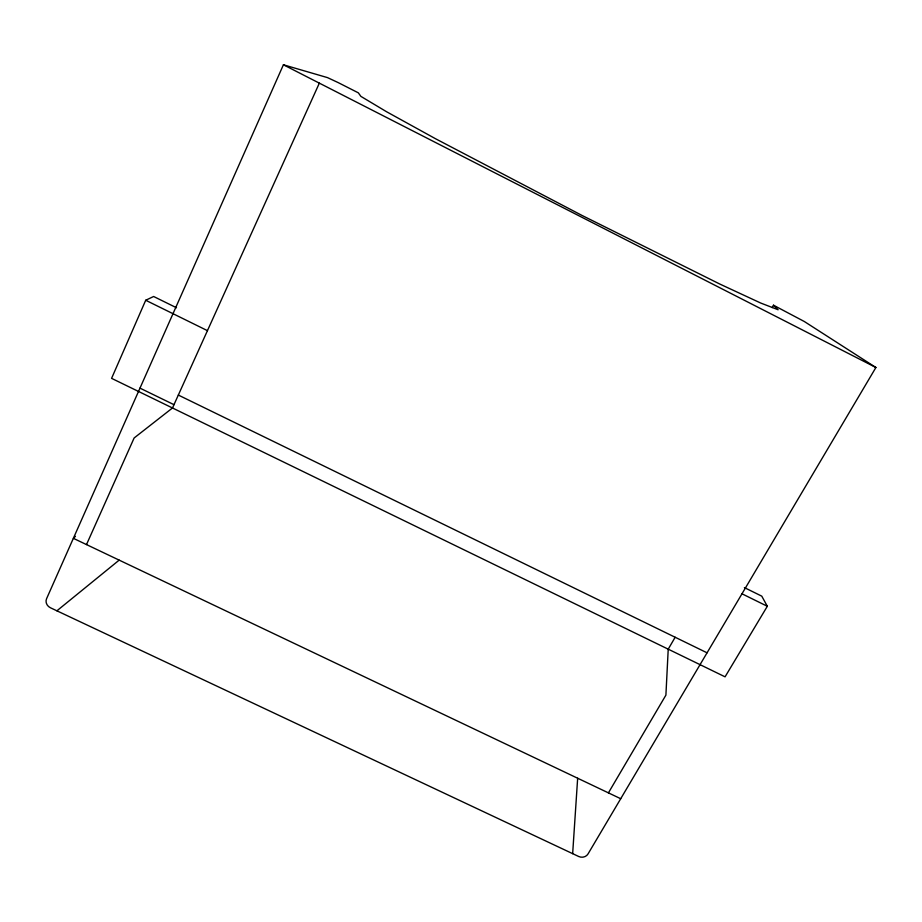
<?xml version="1.0" encoding="UTF-8"?>
<svg xmlns="http://www.w3.org/2000/svg" width="922" height="922" viewBox="0 0 922 922"><rect width="100%" height="100%" fill="white"/><g stroke="black" fill="none" stroke-linecap="round" stroke-linejoin="round"><path stroke-width="1.38" d="M572.654 853.645L577.656 778.226M176.494 307.752L153.628 296.492L145.711 300.261L111.585 378.354L725.072 676.829L767.323 606.273L761.768 596.154L744.388 587.591M773.477 305.205L778.122 309.757L760.708 303.038L719.748 284.022L582.013 215.437L435.795 138.876L386.618 111.769L360.882 96.372L358.347 92.845L338.155 82.588L327.552 77.632L283.411 64.782L46.549 598.77A7.192 6.489 30.7 0 0 50.41 607.759L578.739 856.515A6.88 6.154 0 0 0 588.029 853.945L875.9 367.498L804.33 321.513L773.477 305.205L772.129 307.602M86.495 544.591L134.128 437.985L172.483 407.985L319.346 83.141M675.158 637.252L668.22 649.169L665.903 695.13L608.416 792.862M75.443 536.35L73.357 538.333L620.713 798.717M56.899 610.813L119.169 560.127M178.326 395.054L707.059 652.811M139.971 388.127L173.981 404.677M145.711 300.261L207.45 330.652M741.98 593.791L767.323 606.273M283.411 64.782L875.9 367.498"/></g></svg>
